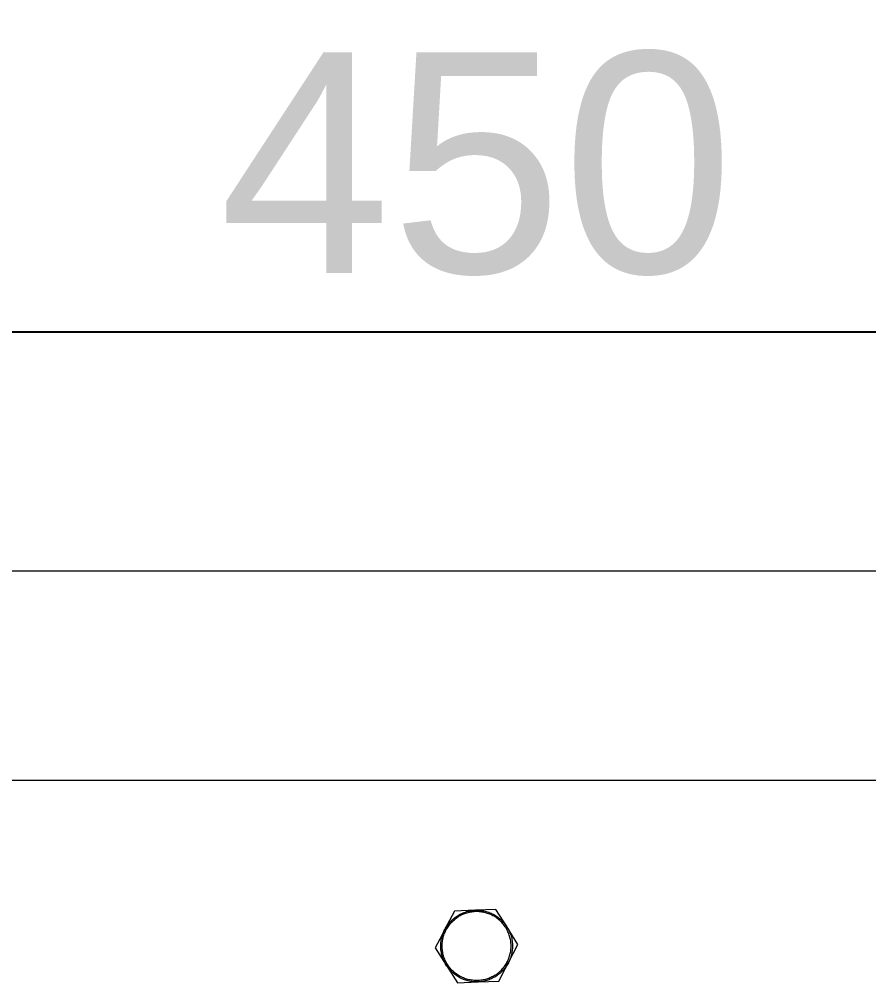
# Model space of a CAD drawing. Header units: millimetres. Extents: x -152 to 4236, y -557 to 2576.
# Drawn here: x 3440 to 3593.9, y 2401.2 to 2575.8 of the extents above; entities that cross this region are included whole.
import ezdxf

# ---------------------------------------------------------------- set-up
doc = ezdxf.new("R2010")
doc.units = ezdxf.units.MM
doc.layers.add('ZANO_R', color=7, linetype='Continuous', lineweight=0)
doc.layers.add('ZANO_W', color=1, linetype='Continuous', lineweight=0)
doc.styles.add('Arial', font='arial.ttf')
doc.styles.get("Standard").update_dxf_attribs({"font": 'ARIALUNI.TTF'})
doc.dimstyles.new('pl i ang', dxfattribs={"dimtxt": 50, "dimasz": 50, "dimexe": 1.25, "dimexo": 0.625, "dimgap": 10, "dimtad": 1, "dimtoh": 1, "dimtxsty": 'Standard', "dimcen": 2.5, "dimclrd": 1, "dimclre": 1, "dimclrt": 1, "dimadec": 0, "dimazin": 0, "dimtfac": 1, "dimtmove": 0, "dimatfit": 3, "dimfxl": 1, "dimarcsym": 1})

# ---------------------------------------------------------------- blocks, each defined once
blk = doc.blocks.new('*D450')
at = {"layer": 'ZANO_W', "color": 1, "lineweight": -2}
for p, q in [((3297.84, 2480.86), (3297.84, 2529.17)), ((3747.84, 2480.86), (3747.84, 2529.17)), ((3337.84, 2519.17), (3707.84, 2519.17))]:
    blk.add_line(p, q, dxfattribs=at)
at = {"layer": 'ZANO_W', "color": 1}
for points in [[(3337.84, 2525.84), (3337.84, 2512.5), (3297.84, 2519.17)], [(3707.84, 2512.5), (3707.84, 2525.84), (3747.84, 2519.17)]]:
    blk.add_solid(points, dxfattribs=at)
at = {"layer": 'ZANO_W', "color": 1, "insert": (3522.84, 2549.59), "char_height": 40, "attachment_point": 5, "style": 'Arial'}
blk.add_mtext('450', dxfattribs=at)

msp = doc.modelspace()

# ---------------------------------------------------------------- linework, layer by layer
at = {"layer": 'ZANO_R'}
for p, q in [((3302.84, 2475.86), (3742.84, 2475.86)), ((3737.84, 2437.86), (3307.84, 2437.86)), ((3518.83, 2414.2), (3517.11, 2410.91)), ((3522.51, 2414.35), (3518.83, 2414.2)), ((3519.37, 2413.35), (3519.57, 2413.47)), ((3519.57, 2413.47), (3519.76, 2413.58)), ((3519.76, 2413.58), (3519.97, 2413.68)), ((3520.06, 2413.45), (3519.87, 2413.36)), ((3519.97, 2413.68), (3520.17, 2413.78)), ((3520.26, 2413.55), (3520.06, 2413.45)), ((3520.17, 2413.78), (3520.38, 2413.87)), ((3520.45, 2413.63), (3520.26, 2413.55)), ((3520.38, 2413.87), (3520.59, 2413.95)), ((3520.65, 2413.71), (3520.45, 2413.63)), ((3520.59, 2413.95), (3520.8, 2414.03)), ((3520.85, 2413.78), (3520.65, 2413.71)), ((3520.8, 2414.03), (3521.02, 2414.1)), ((3521.05, 2413.84), (3520.85, 2413.78)), ((3521.02, 2414.1), (3521.24, 2414.16)), ((3521.26, 2413.9), (3521.05, 2413.84)), ((3521.24, 2414.16), (3521.46, 2414.21)), ((3521.47, 2413.95), (3521.26, 2413.9)), ((3521.46, 2414.21), (3521.68, 2414.25)), ((3521.68, 2414), (3521.47, 2413.95)), ((3521.68, 2414.25), (3521.91, 2414.29)), ((3521.89, 2414.03), (3521.68, 2414)), ((3522.1, 2414.06), (3521.89, 2414.03)), ((3521.91, 2414.29), (3522.13, 2414.32)), ((3522.31, 2414.08), (3522.1, 2414.06)), ((3522.13, 2414.32), (3522.36, 2414.34)), ((3522.52, 2414.1), (3522.31, 2414.08)), ((3522.36, 2414.34), (3522.58, 2414.35)), ((3522.74, 2414.11), (3522.52, 2414.1)), ((3522.58, 2414.35), (3522.81, 2414.36)), ((3526.33, 2414.5), (3522.62, 2414.35)), ((3522.95, 2414.11), (3522.74, 2414.11)), ((3522.81, 2414.36), (3523.04, 2414.35)), ((3523.16, 2414.1), (3522.95, 2414.11)), ((3523.04, 2414.35), (3523.26, 2414.34)), ((3523.38, 2414.08), (3523.16, 2414.1)), ((3523.26, 2414.34), (3523.49, 2414.32)), ((3523.59, 2414.06), (3523.38, 2414.08)), ((3523.49, 2414.32), (3523.72, 2414.3)), ((3523.8, 2414.03), (3523.59, 2414.06)), ((3523.72, 2414.3), (3523.94, 2414.26)), ((3524.01, 2414), (3523.8, 2414.03)), ((3523.94, 2414.26), (3524.16, 2414.22)), ((3524.22, 2413.95), (3524.01, 2414)), ((3524.16, 2414.22), (3524.38, 2414.17)), ((3524.43, 2413.9), (3524.22, 2413.95)), ((3524.38, 2414.17), (3524.6, 2414.11)), ((3524.63, 2413.85), (3524.43, 2413.9)), ((3524.6, 2414.11), (3524.82, 2414.05)), ((3524.84, 2413.78), (3524.63, 2413.85)), ((3524.82, 2414.05), (3525.04, 2413.98)), ((3525.04, 2413.71), (3524.84, 2413.78)), ((3525.04, 2413.98), (3525.25, 2413.9)), ((3525.24, 2413.63), (3525.04, 2413.71)), ((3525.43, 2413.55), (3525.24, 2413.63)), ((3525.25, 2413.9), (3525.46, 2413.81)), ((3525.62, 2413.45), (3525.43, 2413.55)), ((3525.46, 2413.81), (3525.66, 2413.71)), ((3525.81, 2413.36), (3525.62, 2413.45)), ((3525.66, 2413.71), (3525.87, 2413.61)), ((3525.87, 2413.61), (3526.07, 2413.5)), ((3526.07, 2413.5), (3526.26, 2413.39)), ((3526.26, 2413.39), (3526.45, 2413.26)), ((3528.3, 2411.39), (3526.33, 2414.5)), ((3517.44, 2411.46), (3517.57, 2411.65)), ((3517.57, 2411.65), (3517.7, 2411.83)), ((3517.7, 2411.83), (3517.84, 2412.01)), ((3517.8, 2411.55), (3517.93, 2411.72)), ((3517.84, 2412.01), (3517.99, 2412.18)), ((3517.93, 2411.72), (3518.06, 2411.88)), ((3517.99, 2412.18), (3518.15, 2412.35)), ((3518.06, 2411.88), (3518.2, 2412.04)), ((3518.15, 2412.35), (3518.31, 2412.51)), ((3518.2, 2412.04), (3518.35, 2412.2)), ((3518.31, 2412.51), (3518.47, 2412.67)), ((3518.35, 2412.2), (3518.5, 2412.35)), ((3518.47, 2412.67), (3518.64, 2412.81)), ((3518.5, 2412.35), (3518.66, 2412.5)), ((3518.64, 2412.81), (3518.82, 2412.96)), ((3518.66, 2412.5), (3518.82, 2412.64)), ((3518.82, 2412.96), (3519, 2413.1)), ((3518.82, 2412.64), (3518.98, 2412.77)), ((3518.98, 2412.77), (3519.15, 2412.9)), ((3519, 2413.1), (3519.18, 2413.23)), ((3519.15, 2412.9), (3519.33, 2413.02)), ((3519.18, 2413.23), (3519.37, 2413.35)), ((3519.33, 2413.02), (3519.51, 2413.14)), ((3519.69, 2413.25), (3519.51, 2413.14)), ((3519.87, 2413.36), (3519.69, 2413.25)), ((3526, 2413.25), (3525.81, 2413.36)), ((3526.18, 2413.14), (3526, 2413.25)), ((3526.36, 2413.02), (3526.18, 2413.14)), ((3526.53, 2412.9), (3526.36, 2413.02)), ((3526.45, 2413.26), (3526.64, 2413.13)), ((3526.7, 2412.77), (3526.53, 2412.9)), ((3526.64, 2413.13), (3526.82, 2413)), ((3526.87, 2412.64), (3526.7, 2412.77)), ((3526.82, 2413), (3527, 2412.86)), ((3527.03, 2412.5), (3526.87, 2412.64)), ((3527, 2412.86), (3527.17, 2412.71)), ((3527.19, 2412.35), (3527.03, 2412.5)), ((3527.17, 2412.71), (3527.34, 2412.55)), ((3527.34, 2412.2), (3527.19, 2412.35)), ((3527.34, 2412.55), (3527.5, 2412.4)), ((3527.48, 2412.04), (3527.34, 2412.2)), ((3527.62, 2411.88), (3527.48, 2412.04)), ((3527.5, 2412.4), (3527.65, 2412.23)), ((3527.76, 2411.72), (3527.62, 2411.88)), ((3527.65, 2412.23), (3527.8, 2412.06)), ((3527.89, 2411.55), (3527.76, 2411.72)), ((3527.8, 2412.06), (3527.95, 2411.88)), ((3527.95, 2411.88), (3528.08, 2411.7)), ((3528.08, 2411.7), (3528.21, 2411.52)), ((3517.06, 2410.81), (3515.34, 2407.56)), ((3516.65, 2409.83), (3516.73, 2410.05)), ((3516.73, 2410.05), (3516.81, 2410.26)), ((3516.81, 2410.26), (3516.89, 2410.47)), ((3516.89, 2410.47), (3516.99, 2410.68)), ((3516.92, 2409.85), (3516.99, 2410.05)), ((3516.99, 2410.68), (3517.09, 2410.88)), ((3516.99, 2410.05), (3517.07, 2410.25)), ((3517.07, 2410.25), (3517.15, 2410.44)), ((3517.09, 2410.88), (3517.2, 2411.08)), ((3517.15, 2410.44), (3517.25, 2410.64)), ((3517.2, 2411.08), (3517.31, 2411.27)), ((3517.25, 2410.64), (3517.34, 2410.83)), ((3517.31, 2411.27), (3517.44, 2411.46)), ((3517.34, 2410.83), (3517.45, 2411.01)), ((3517.45, 2411.01), (3517.56, 2411.19)), ((3517.56, 2411.19), (3517.68, 2411.37)), ((3517.68, 2411.37), (3517.8, 2411.55)), ((3528.01, 2411.37), (3527.89, 2411.55)), ((3528.13, 2411.2), (3528.01, 2411.37)), ((3528.24, 2411.01), (3528.13, 2411.2)), ((3528.21, 2411.52), (3528.34, 2411.33)), ((3528.34, 2410.83), (3528.24, 2411.01)), ((3528.34, 2411.33), (3528.46, 2411.13)), ((3528.44, 2410.64), (3528.34, 2410.83)), ((3530.34, 2408.16), (3528.36, 2411.3)), ((3528.53, 2410.44), (3528.44, 2410.64)), ((3528.46, 2411.13), (3528.57, 2410.94)), ((3528.62, 2410.25), (3528.53, 2410.44)), ((3528.57, 2410.94), (3528.67, 2410.74)), ((3528.7, 2410.05), (3528.62, 2410.25)), ((3528.67, 2410.74), (3528.77, 2410.53)), ((3528.77, 2409.85), (3528.7, 2410.05)), ((3528.77, 2410.53), (3528.86, 2410.32)), ((3528.86, 2410.32), (3528.94, 2410.11)), ((3528.94, 2410.11), (3529.02, 2409.9)), ((3529.02, 2409.9), (3529.08, 2409.68)), ((3516.35, 2408.05), (3516.36, 2408.28)), ((3516.36, 2408.28), (3516.38, 2408.5)), ((3516.38, 2408.5), (3516.4, 2408.73)), ((3516.4, 2408.73), (3516.44, 2408.95)), ((3516.44, 2408.95), (3516.48, 2409.18)), ((3516.48, 2409.18), (3516.53, 2409.4)), ((3516.53, 2409.4), (3516.59, 2409.62)), ((3516.59, 2409.62), (3516.65, 2409.83)), ((3516.6, 2408.18), (3516.62, 2408.39)), ((3516.6, 2407.96), (3516.6, 2408.18)), ((3516.62, 2408.39), (3516.64, 2408.6)), ((3516.64, 2408.6), (3516.67, 2408.81)), ((3516.67, 2408.81), (3516.7, 2409.02)), ((3516.7, 2409.02), (3516.75, 2409.23)), ((3516.75, 2409.23), (3516.8, 2409.44)), ((3516.8, 2409.44), (3516.86, 2409.64)), ((3516.86, 2409.64), (3516.92, 2409.85)), ((3528.63, 2404.9), (3530.34, 2408.16)), ((3528.83, 2409.65), (3528.77, 2409.85)), ((3528.89, 2409.44), (3528.83, 2409.65)), ((3528.94, 2409.23), (3528.89, 2409.44)), ((3528.98, 2409.02), (3528.94, 2409.23)), ((3529.02, 2408.81), (3528.98, 2409.02)), ((3529.05, 2408.6), (3529.02, 2408.81)), ((3529.07, 2408.39), (3529.05, 2408.6)), ((3529.09, 2408.18), (3529.07, 2408.39)), ((3529.08, 2409.68), (3529.14, 2409.46)), ((3529.09, 2407.96), (3529.09, 2408.18)), ((3529.14, 2409.46), (3529.2, 2409.24)), ((3529.2, 2409.24), (3529.24, 2409.02)), ((3529.24, 2409.02), (3529.28, 2408.79)), ((3529.28, 2408.79), (3529.31, 2408.57)), ((3529.31, 2408.57), (3529.33, 2408.34)), ((3529.33, 2408.34), (3529.34, 2408.12)), ((3515.34, 2407.56), (3517.33, 2404.41)), ((3516.34, 2407.82), (3516.35, 2408.05)), ((3516.35, 2407.6), (3516.34, 2407.82)), ((3516.36, 2407.37), (3516.35, 2407.6)), ((3516.38, 2407.14), (3516.36, 2407.37)), ((3516.41, 2406.92), (3516.38, 2407.14)), ((3516.45, 2406.7), (3516.41, 2406.92)), ((3516.49, 2406.47), (3516.45, 2406.7)), ((3516.55, 2406.25), (3516.49, 2406.47)), ((3516.6, 2407.75), (3516.6, 2407.96)), ((3516.6, 2407.54), (3516.6, 2407.75)), ((3516.62, 2407.32), (3516.6, 2407.54)), ((3516.64, 2407.11), (3516.62, 2407.32)), ((3516.67, 2406.9), (3516.64, 2407.11)), ((3516.7, 2406.69), (3516.67, 2406.9)), ((3516.75, 2406.48), (3516.7, 2406.69)), ((3516.8, 2406.27), (3516.75, 2406.48)), ((3528.89, 2406.27), (3528.94, 2406.48)), ((3528.94, 2406.48), (3528.98, 2406.69)), ((3528.98, 2406.69), (3529.02, 2406.9)), ((3529.02, 2406.9), (3529.05, 2407.11)), ((3529.05, 2407.11), (3529.07, 2407.32)), ((3529.07, 2407.32), (3529.09, 2407.54)), ((3529.09, 2407.75), (3529.09, 2407.96)), ((3529.09, 2407.54), (3529.09, 2407.75)), ((3529.21, 2406.54), (3529.16, 2406.32)), ((3529.25, 2406.76), (3529.21, 2406.54)), ((3529.29, 2406.98), (3529.25, 2406.76)), ((3529.31, 2407.21), (3529.29, 2406.98)), ((3529.33, 2407.44), (3529.31, 2407.21)), ((3529.34, 2407.66), (3529.33, 2407.44)), ((3529.34, 2408.12), (3529.34, 2407.89)), ((3529.34, 2407.89), (3529.34, 2407.66)), ((3516.61, 2406.03), (3516.55, 2406.25)), ((3516.67, 2405.82), (3516.61, 2406.03)), ((3516.75, 2405.6), (3516.67, 2405.82)), ((3516.83, 2405.39), (3516.75, 2405.6)), ((3516.86, 2406.07), (3516.8, 2406.27)), ((3516.92, 2405.18), (3516.83, 2405.39)), ((3516.92, 2405.86), (3516.86, 2406.07)), ((3516.99, 2405.66), (3516.92, 2405.86)), ((3517.02, 2404.98), (3516.92, 2405.18)), ((3517.07, 2405.46), (3516.99, 2405.66)), ((3517.12, 2404.78), (3517.02, 2404.98)), ((3517.16, 2405.27), (3517.07, 2405.46)), ((3517.23, 2404.58), (3517.12, 2404.78)), ((3517.25, 2405.08), (3517.16, 2405.27)), ((3517.35, 2404.89), (3517.25, 2405.08)), ((3517.45, 2404.7), (3517.35, 2404.89)), ((3517.56, 2404.52), (3517.45, 2404.7)), ((3526.85, 2401.51), (3528.58, 2404.8)), ((3528.13, 2404.52), (3528.24, 2404.7)), ((3528.24, 2404.7), (3528.34, 2404.89)), ((3528.34, 2404.89), (3528.44, 2405.08)), ((3528.44, 2405.08), (3528.53, 2405.27)), ((3528.6, 2404.83), (3528.49, 2404.63)), ((3528.53, 2405.27), (3528.62, 2405.47)), ((3528.7, 2405.04), (3528.6, 2404.83)), ((3528.62, 2405.47), (3528.7, 2405.66)), ((3528.7, 2405.66), (3528.77, 2405.86)), ((3528.8, 2405.24), (3528.7, 2405.04)), ((3528.77, 2405.86), (3528.83, 2406.07)), ((3528.88, 2405.45), (3528.8, 2405.24)), ((3528.83, 2406.07), (3528.89, 2406.27)), ((3528.96, 2405.66), (3528.88, 2405.45)), ((3529.04, 2405.88), (3528.96, 2405.66)), ((3529.1, 2406.1), (3529.04, 2405.88)), ((3529.16, 2406.32), (3529.1, 2406.1)), ((3517.35, 2404.38), (3517.23, 2404.58)), ((3517.47, 2404.19), (3517.35, 2404.38)), ((3517.39, 2404.32), (3519.35, 2401.21)), ((3517.6, 2404.01), (3517.47, 2404.19)), ((3517.68, 2404.34), (3517.56, 2404.52)), ((3517.74, 2403.83), (3517.6, 2404.01)), ((3517.8, 2404.17), (3517.68, 2404.34)), ((3517.89, 2403.65), (3517.74, 2403.83)), ((3517.93, 2404), (3517.8, 2404.17)), ((3518.04, 2403.48), (3517.89, 2403.65)), ((3518.06, 2403.83), (3517.93, 2404)), ((3518.19, 2403.32), (3518.04, 2403.48)), ((3518.2, 2403.67), (3518.06, 2403.83)), ((3518.35, 2403.16), (3518.19, 2403.32)), ((3518.35, 2403.51), (3518.2, 2403.67)), ((3518.5, 2403.36), (3518.35, 2403.51)), ((3518.52, 2403), (3518.35, 2403.16)), ((3518.66, 2403.22), (3518.5, 2403.36)), ((3518.69, 2402.86), (3518.52, 2403)), ((3518.82, 2403.08), (3518.66, 2403.22)), ((3518.98, 2402.94), (3518.82, 2403.08)), ((3519.15, 2402.81), (3518.98, 2402.94)), ((3526.54, 2402.81), (3526.71, 2402.94)), ((3526.71, 2402.94), (3526.87, 2403.08)), ((3526.87, 2403.08), (3527.03, 2403.22)), ((3527.05, 2402.9), (3526.87, 2402.75)), ((3527.03, 2403.22), (3527.19, 2403.36)), ((3527.22, 2403.05), (3527.05, 2402.9)), ((3527.19, 2403.36), (3527.34, 2403.51)), ((3527.38, 2403.2), (3527.22, 2403.05)), ((3527.34, 2403.51), (3527.48, 2403.67)), ((3527.54, 2403.36), (3527.38, 2403.2)), ((3527.48, 2403.67), (3527.62, 2403.83)), ((3527.7, 2403.53), (3527.54, 2403.36)), ((3527.62, 2403.83), (3527.76, 2404)), ((3527.84, 2403.7), (3527.7, 2403.53)), ((3527.76, 2404), (3527.89, 2404.17)), ((3527.99, 2403.88), (3527.84, 2403.7)), ((3527.89, 2404.17), (3528.01, 2404.34)), ((3528.12, 2404.06), (3527.99, 2403.88)), ((3528.01, 2404.34), (3528.13, 2404.52)), ((3528.25, 2404.25), (3528.12, 2404.06)), ((3528.37, 2404.44), (3528.25, 2404.25)), ((3528.49, 2404.63), (3528.37, 2404.44)), ((3518.87, 2402.71), (3518.69, 2402.86)), ((3519.05, 2402.58), (3518.87, 2402.71)), ((3519.24, 2402.45), (3519.05, 2402.58)), ((3519.33, 2402.69), (3519.15, 2402.81)), ((3519.43, 2402.33), (3519.24, 2402.45)), ((3519.51, 2402.57), (3519.33, 2402.69)), ((3519.35, 2401.21), (3523.07, 2401.36)), ((3519.62, 2402.21), (3519.43, 2402.33)), ((3519.69, 2402.46), (3519.51, 2402.57)), ((3519.82, 2402.1), (3519.62, 2402.21)), ((3519.87, 2402.36), (3519.69, 2402.46)), ((3520.02, 2402), (3519.82, 2402.1)), ((3520.06, 2402.26), (3519.87, 2402.36)), ((3520.23, 2401.91), (3520.02, 2402)), ((3520.26, 2402.17), (3520.06, 2402.26)), ((3520.44, 2401.82), (3520.23, 2401.91)), ((3520.45, 2402.08), (3520.26, 2402.17)), ((3520.65, 2401.74), (3520.44, 2401.82)), ((3520.65, 2402), (3520.45, 2402.08)), ((3520.85, 2401.93), (3520.65, 2402)), ((3520.87, 2401.66), (3520.65, 2401.74)), ((3521.06, 2401.87), (3520.85, 2401.93)), ((3521.08, 2401.6), (3520.87, 2401.66)), ((3521.26, 2401.81), (3521.06, 2401.87)), ((3521.3, 2401.54), (3521.08, 2401.6)), ((3521.47, 2401.76), (3521.26, 2401.81)), ((3521.52, 2401.49), (3521.3, 2401.54)), ((3521.68, 2401.72), (3521.47, 2401.76)), ((3521.75, 2401.45), (3521.52, 2401.49)), ((3521.89, 2401.68), (3521.68, 2401.72)), ((3521.97, 2401.42), (3521.75, 2401.45)), ((3522.1, 2401.65), (3521.89, 2401.68)), ((3522.2, 2401.39), (3521.97, 2401.42)), ((3522.31, 2401.63), (3522.1, 2401.65)), ((3522.42, 2401.37), (3522.2, 2401.39)), ((3522.52, 2401.61), (3522.31, 2401.63)), ((3522.65, 2401.36), (3522.42, 2401.37)), ((3522.74, 2401.61), (3522.52, 2401.61)), ((3522.88, 2401.36), (3522.65, 2401.36)), ((3522.95, 2401.61), (3522.74, 2401.61)), ((3523.1, 2401.36), (3522.88, 2401.36)), ((3523.16, 2401.61), (3522.95, 2401.61)), ((3523.33, 2401.37), (3523.1, 2401.36)), ((3523.38, 2401.63), (3523.16, 2401.61)), ((3523.18, 2401.36), (3526.85, 2401.51)), ((3523.56, 2401.4), (3523.33, 2401.37)), ((3523.59, 2401.65), (3523.38, 2401.63)), ((3523.78, 2401.42), (3523.56, 2401.4)), ((3523.8, 2401.68), (3523.59, 2401.65)), ((3524.01, 2401.46), (3523.78, 2401.42)), ((3524.01, 2401.72), (3523.8, 2401.68)), ((3524.22, 2401.76), (3524.01, 2401.72)), ((3524.23, 2401.51), (3524.01, 2401.46)), ((3524.43, 2401.81), (3524.22, 2401.76)), ((3524.45, 2401.56), (3524.23, 2401.51)), ((3524.63, 2401.87), (3524.43, 2401.81)), ((3524.67, 2401.62), (3524.45, 2401.56)), ((3524.84, 2401.93), (3524.63, 2401.87)), ((3524.88, 2401.68), (3524.67, 2401.62)), ((3525.04, 2402), (3524.84, 2401.93)), ((3525.1, 2401.76), (3524.88, 2401.68)), ((3525.24, 2402.08), (3525.04, 2402)), ((3525.31, 2401.84), (3525.1, 2401.76)), ((3525.43, 2402.17), (3525.24, 2402.08)), ((3525.52, 2401.93), (3525.31, 2401.84)), ((3525.62, 2402.26), (3525.43, 2402.17)), ((3525.72, 2402.03), (3525.52, 2401.93)), ((3525.81, 2402.36), (3525.62, 2402.26)), ((3525.92, 2402.13), (3525.72, 2402.03)), ((3526, 2402.46), (3525.81, 2402.36)), ((3526.12, 2402.24), (3525.92, 2402.13)), ((3526.18, 2402.57), (3526, 2402.46)), ((3526.32, 2402.36), (3526.12, 2402.24)), ((3526.18, 2402.57), (3526.36, 2402.69)), ((3526.51, 2402.49), (3526.32, 2402.36)), ((3526.36, 2402.69), (3526.54, 2402.81)), ((3526.69, 2402.62), (3526.51, 2402.49)), ((3526.87, 2402.75), (3526.69, 2402.62))]:
    msp.add_line(p, q, dxfattribs=at)

# ---------------------------------------------------------------- dimensions: what is measured, and where the dimension line sits
at = {"layer": 'ZANO_W'}
dim = msp.add_linear_dim(base=(3747.84, 2519.17), p1=(3297.84, 2470.86), p2=(3747.84, 2470.86), dimstyle='pl i ang', override={"dimtxt": 40, "dimasz": 40, "dimexe": 10, "dimexo": 10, "dimtoh": 0, "dimdec": 0, "dimtxsty": 'Arial', "dimtdec": 0, "dimtmove": 1}, dxfattribs=at)
dim.commit()
dim.dimension.update_dxf_attribs({"geometry": '*D450', "text_midpoint": (3522.84, 2549.59)})

doc.saveas('drawing.dxf')
